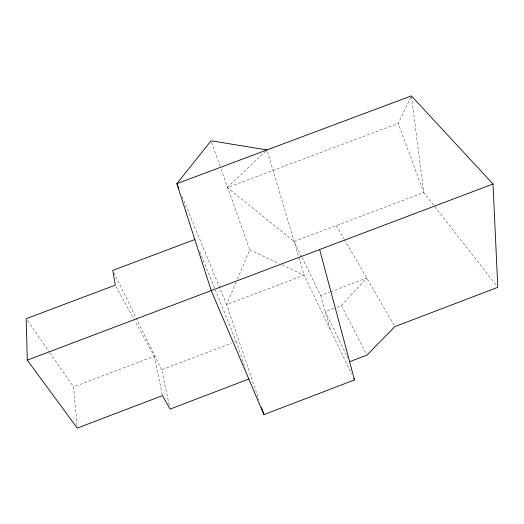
<?xml version="1.0" encoding="UTF-8"?>
<svg xmlns="http://www.w3.org/2000/svg" width="524" height="524" viewBox="0 0 524 524"><rect width="100%" height="100%" fill="white"/><g stroke="black" fill="none" stroke-linecap="round" stroke-linejoin="round"><path stroke-width="0.39" stroke-dasharray="2.62 1.97" d="M236.154 282.056L226.663 304.523L258.948 399.891M237.424 279.063L249.765 249.856L220.866 168.44M301.673 256.799L294.128 241.446L227.265 187.54L398.233 123.435L411.399 95.899L423.746 192.504L496.287 285.384M336.971 307.175L341.366 305.505L366.728 278.067L330.526 291.816M227.265 187.54L265.832 151.043M77.041 425.678L73.583 386.902L154.239 356.274L134.766 320.708M302.034 257.526L320.721 295.543L329.773 292.104M169.259 405.137L161.634 369.78L231.667 343.148M234.713 341.989L236.239 341.412L215.377 290.093M334.043 308.289L325.26 311.629L347.864 358.089M294.128 241.446L423.746 192.504L398.233 123.435M249.765 249.856L279.148 263.546M282.082 264.915L304.117 275.179L351.656 374.038M27.595 320.721L49.426 352.141M49.891 352.809L73.583 386.902M336.251 225.543L343.973 238.846M344.379 239.547L394.48 325.902M116.073 286.569L134.38 320M341.366 305.505L366.211 353.654M113.852 272.591L161.634 369.78M182.149 196.5L226.663 304.523L304.117 275.179L267.476 151.488M199.729 251.605L215.069 289.34M211.598 142.325L220.597 167.673M236.239 341.412L245.219 368.28M320.721 295.543L330.389 329.812M154.239 356.274L162.302 394.841"/><path stroke-width="0.79" d="M248.808 379.029L170.103 409.067L162.466 395.627L77.257 428.101L27.287 360.139L26.2 318.716L115.293 285.141L112.778 270.397L194.817 239.527M349.626 361.717L366.957 355.095L394.893 326.609L497.8 287.322L493.012 183.996L411.399 95.899L176.857 183.655L211.224 290.571L263.932 414.622L354.493 379.933L319.653 249.562M27.287 360.139L493.012 183.996M267.017 149.923L211.054 140.786L176.857 183.655L179.038 188.941M353.785 378.459L354.493 379.933M261.568 407.646L263.932 414.622"/></g></svg>
